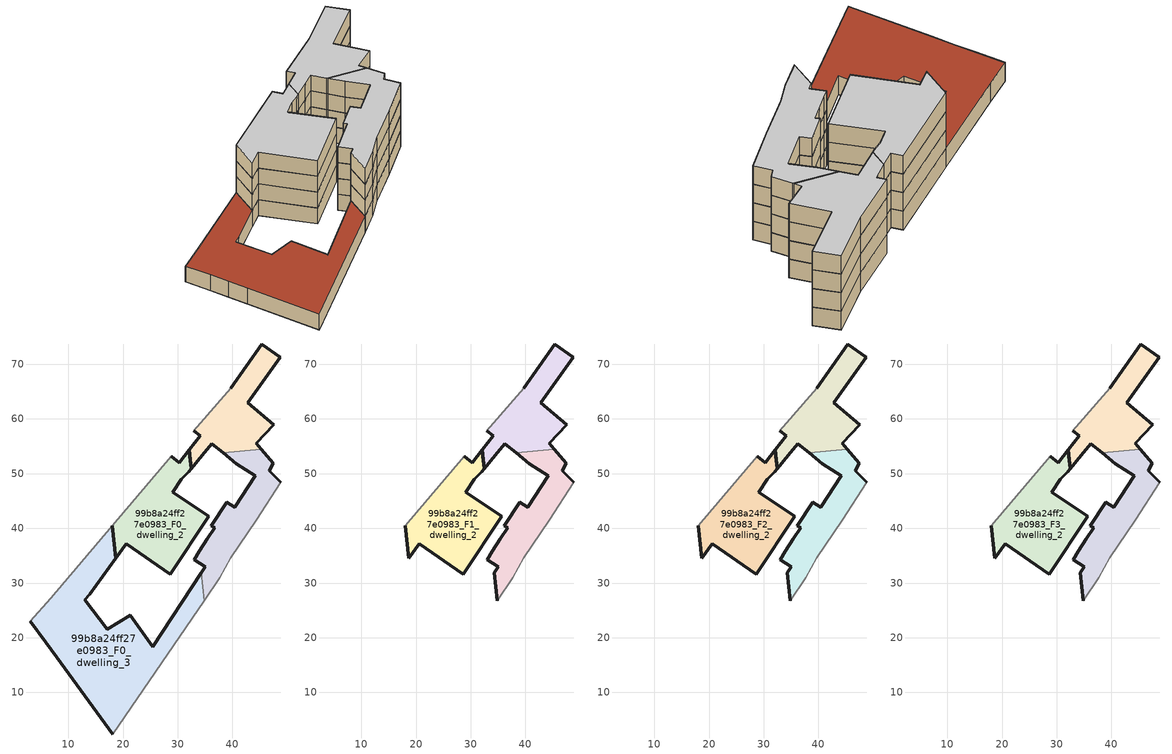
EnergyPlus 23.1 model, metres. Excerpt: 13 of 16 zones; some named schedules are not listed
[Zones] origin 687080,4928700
99b8a24ff27e0983_F0_dwelling_0
 floor ground (EU_floor_Construction): 37.72,30.95 39.72,34.59 44.32,41.43 48.83,48.45 46.75,50.49 47.47,51.92 45.3,54.49 38.34,53.79 40.74,51.84 44.16,49.6 40.4,43.81 38.93,44.76 36.17,40.51 36.75,40.14 35.44,38.13 33.94,35.79 32.98,34.29 35.02,32.95 34.33,31.9 34.85,26.76 z0
 wall outside (EU_wall_Construction): 34.33,31.9 35.02,32.95 32.98,34.29 33.94,35.79 35.44,38.13 36.75,40.14 36.17,40.51 38.93,44.76 40.4,43.81 44.16,49.6 40.74,51.84 38.34,53.79 / 45.3,54.49 47.47,51.92 46.75,50.49 48.83,48.45 z0:3
 wall adiabatic (EU_wall_Construction): 48.83,48.45 44.32,41.43 39.72,34.59 37.72,30.95 34.85,26.76 z0:3
 wall to 99b8a24ff27e0983_F0_dwelling_3 (EU_wall_Construction): 34.85,26.76 34.33,31.9 z0:3
 wall to 99b8a24ff27e0983_F0_dwelling_1 (EU_wall_Construction): 38.34,53.79 45.3,54.49 z0:3
99b8a24ff27e0983_F0_dwelling_1
 floor ground (EU_floor_Construction): 45.3,54.49 44.39,55.55 47.53,58.97 42.81,62.98 48.72,71.32 45.35,73.7 39.67,65.65 32.96,57.87 34.1,56.93 32.08,54.34 32.2,53.17 32.43,50.86 34.53,53.41 36.24,55.49 38.34,53.79 z0
 wall outside (EU_wall_Construction): 38.34,53.79 36.24,55.49 34.53,53.41 32.43,50.86 32.2,53.17 32.08,54.34 34.1,56.93 32.96,57.87 / 39.67,65.65 45.35,73.7 48.72,71.32 42.81,62.98 47.53,58.97 44.39,55.55 45.3,54.49 z0:3
 wall adiabatic (EU_wall_Construction): 32.96,57.87 39.67,65.65 z0:3
99b8a24ff27e0983_F0_dwelling_2
 floor ground (EU_floor_Construction): 28.61,31.62 35.68,42.18 29.05,46.61 30.61,48.93 31.99,50.32 32.43,50.86 32.08,54.34 30.23,51.97 28.85,53.15 18.04,40.45 18.63,34.51 20.56,37.17 z0
 wall outside (EU_wall_Construction): 28.85,53.15 30.23,51.97 32.08,54.34 32.43,50.86 31.99,50.32 30.61,48.93 29.05,46.61 35.68,42.18 28.61,31.62 20.56,37.17 18.63,34.51 18.04,40.45 z0:3
 wall adiabatic (EU_wall_Construction): 18.04,40.45 28.85,53.15 z0:3
99b8a24ff27e0983_F0_dwelling_3
 floor ground (EU_floor_Construction): 18.11,2.39 34.85,26.76 34.33,31.9 25.43,18.33 21.34,24.11 17.14,21.51 13.01,26.92 13.89,27.97 18.63,34.51 18.04,40.45 6.77,27.22 3.04,22.96 5.88,19.12 7.87,16.43 10.07,13.41 z0
 wall outside (EU_wall_Construction): 18.11,2.39 10.07,13.41 7.87,16.43 5.88,19.12 3.04,22.96 / 18.04,40.45 18.63,34.51 13.89,27.97 13.01,26.92 17.14,21.51 21.34,24.11 25.43,18.33 34.33,31.9 z0:3
 wall adiabatic (EU_wall_Construction): 34.85,26.76 18.11,2.39 / 3.04,22.96 6.77,27.22 18.04,40.45 z0:3
 roof outside (EU_roof_Construction): 34.33,31.9 34.85,26.76 18.11,2.39 10.07,13.41 7.87,16.43 5.88,19.12 3.04,22.96 6.77,27.22 18.04,40.45 18.63,34.51 13.89,27.97 13.01,26.92 17.14,21.51 21.34,24.11 25.43,18.33 z3
99b8a24ff27e0983_F1_dwelling_0
 floor to 99b8a24ff27e0983_F0_dwelling_0 (EU_floor_Construction): 37.72,30.95 39.72,34.59 44.32,41.43 48.83,48.45 46.75,50.49 47.47,51.92 45.3,54.49 38.34,53.79 40.74,51.84 44.16,49.6 40.4,43.81 38.93,44.76 36.17,40.51 36.75,40.14 35.44,38.13 33.94,35.79 32.98,34.29 35.02,32.95 34.33,31.9 34.85,26.76 z3
 wall outside (EU_wall_Construction): 34.85,26.76 34.33,31.9 35.02,32.95 32.98,34.29 33.94,35.79 35.44,38.13 36.75,40.14 36.17,40.51 38.93,44.76 40.4,43.81 44.16,49.6 40.74,51.84 38.34,53.79 / 45.3,54.49 47.47,51.92 46.75,50.49 48.83,48.45 z3:6
 wall adiabatic (EU_wall_Construction): 48.83,48.45 44.32,41.43 39.72,34.59 37.72,30.95 34.85,26.76 z3:6
 wall to 99b8a24ff27e0983_F1_dwelling_1 (EU_wall_Construction): 38.34,53.79 45.3,54.49 z3:6
99b8a24ff27e0983_F1_dwelling_1
 floor to 99b8a24ff27e0983_F0_dwelling_1 (EU_floor_Construction): 45.3,54.49 44.39,55.55 47.53,58.97 42.81,62.98 48.72,71.32 45.35,73.7 39.67,65.65 32.96,57.87 34.1,56.93 32.08,54.34 32.2,53.17 32.43,50.86 34.53,53.41 36.24,55.49 38.34,53.79 z3
 wall outside (EU_wall_Construction): 38.34,53.79 36.24,55.49 34.53,53.41 32.43,50.86 32.2,53.17 32.08,54.34 34.1,56.93 32.96,57.87 / 39.67,65.65 45.35,73.7 48.72,71.32 42.81,62.98 47.53,58.97 44.39,55.55 45.3,54.49 z3:6
 wall adiabatic (EU_wall_Construction): 32.96,57.87 39.67,65.65 z3:6
99b8a24ff27e0983_F1_dwelling_2
 floor to 99b8a24ff27e0983_F0_dwelling_2 (EU_floor_Construction): 28.61,31.62 35.68,42.18 29.05,46.61 30.61,48.93 31.99,50.32 32.43,50.86 32.08,54.34 30.23,51.97 28.85,53.15 18.03,40.45 18.63,34.51 20.56,37.17 z3
 wall outside (EU_wall_Construction): 28.85,53.15 30.23,51.97 32.08,54.34 32.43,50.86 31.99,50.32 30.61,48.93 29.05,46.61 35.68,42.18 28.61,31.62 20.56,37.17 18.63,34.51 18.04,40.45 z3:6
 wall adiabatic (EU_wall_Construction): 18.04,40.45 28.85,53.15 z3:6
99b8a24ff27e0983_F2_dwelling_0
 floor to 99b8a24ff27e0983_F1_dwelling_0 (EU_floor_Construction): 37.72,30.95 39.72,34.59 44.32,41.43 48.83,48.45 46.75,50.49 47.47,51.92 45.3,54.49 38.34,53.79 40.74,51.84 44.16,49.6 40.4,43.81 38.93,44.76 36.17,40.51 36.75,40.14 35.44,38.13 33.94,35.79 32.98,34.29 35.02,32.95 34.33,31.9 34.85,26.76 z6
 wall outside (EU_wall_Construction): 34.85,26.76 34.33,31.9 35.02,32.95 32.98,34.29 33.94,35.79 35.44,38.13 36.75,40.14 36.17,40.51 38.93,44.76 40.4,43.81 44.16,49.6 40.74,51.84 38.34,53.79 / 45.3,54.49 47.47,51.92 46.75,50.49 48.83,48.45 z6:9
 wall adiabatic (EU_wall_Construction): 48.83,48.45 44.32,41.43 39.72,34.59 37.72,30.95 34.85,26.76 z6:9
 wall to 99b8a24ff27e0983_F2_dwelling_1 (EU_wall_Construction): 38.34,53.79 45.3,54.49 z6:9
99b8a24ff27e0983_F2_dwelling_1
 floor to 99b8a24ff27e0983_F1_dwelling_1 (EU_floor_Construction): 45.3,54.49 44.39,55.55 47.53,58.97 42.81,62.98 48.72,71.32 45.35,73.7 39.67,65.65 32.96,57.87 34.1,56.93 32.08,54.34 32.2,53.17 32.43,50.86 34.53,53.41 36.24,55.49 38.34,53.79 z6
 wall outside (EU_wall_Construction): 38.34,53.79 36.24,55.49 34.53,53.41 32.43,50.86 32.2,53.17 32.08,54.34 34.1,56.93 32.96,57.87 / 39.67,65.65 45.35,73.7 48.72,71.32 42.81,62.98 47.53,58.97 44.39,55.55 45.3,54.49 z6:9
 wall adiabatic (EU_wall_Construction): 32.96,57.87 39.67,65.65 z6:9
99b8a24ff27e0983_F2_dwelling_2
 floor to 99b8a24ff27e0983_F1_dwelling_2 (EU_floor_Construction): 28.61,31.62 35.68,42.18 29.05,46.61 30.61,48.93 31.99,50.32 32.43,50.86 32.08,54.34 30.23,51.97 28.85,53.15 18.03,40.45 18.63,34.51 20.56,37.17 z6
 wall outside (EU_wall_Construction): 28.85,53.15 30.23,51.97 32.08,54.34 32.43,50.86 31.99,50.32 30.61,48.93 29.05,46.61 35.68,42.18 28.61,31.62 20.56,37.17 18.63,34.51 18.04,40.45 z6:9
 wall adiabatic (EU_wall_Construction): 18.04,40.45 28.85,53.15 z6:9
99b8a24ff27e0983_F3_dwelling_0
 floor to 99b8a24ff27e0983_F2_dwelling_0 (EU_floor_Construction): 37.72,30.95 39.72,34.59 44.32,41.43 48.83,48.45 46.75,50.49 47.47,51.92 45.3,54.49 38.34,53.79 40.74,51.84 44.16,49.6 40.4,43.81 38.93,44.76 36.17,40.51 36.75,40.14 35.44,38.13 33.94,35.79 32.98,34.29 35.02,32.95 34.33,31.9 34.85,26.76 z9
 wall outside (EU_wall_Construction): 34.85,26.76 34.33,31.9 35.02,32.95 32.98,34.29 33.94,35.79 35.44,38.13 36.75,40.14 36.17,40.51 38.93,44.76 40.4,43.81 44.16,49.6 40.74,51.84 38.34,53.79 / 45.3,54.49 47.47,51.92 46.75,50.49 48.83,48.45 z9:12
 wall adiabatic (EU_wall_Construction): 48.83,48.45 44.32,41.43 39.72,34.59 37.72,30.95 34.85,26.76 z9:12
 wall to 99b8a24ff27e0983_F3_dwelling_1 (EU_wall_Construction): 38.34,53.79 45.3,54.49 z9:12
 ceiling to 99b8a24ff27e0983_F4_dwelling_0 (EU_floor_Construction): 47.47,51.92 46.75,50.49 48.83,48.45 44.32,41.43 39.72,34.59 37.72,30.95 34.85,26.76 34.33,31.9 35.02,32.95 32.98,34.29 33.94,35.79 35.44,38.13 36.75,40.14 36.17,40.51 38.93,44.76 40.4,43.81 44.16,49.6 40.74,51.84 38.34,53.79 45.3,54.49 z12
99b8a24ff27e0983_F3_dwelling_1
 floor to 99b8a24ff27e0983_F2_dwelling_1 (EU_floor_Construction): 45.3,54.49 44.39,55.55 47.53,58.97 42.81,62.98 48.72,71.32 45.35,73.7 39.67,65.65 32.96,57.87 34.1,56.93 32.08,54.34 32.2,53.17 32.43,50.86 34.53,53.41 36.24,55.49 38.34,53.79 z9
 wall outside (EU_wall_Construction): 38.34,53.79 36.24,55.49 34.53,53.41 32.43,50.86 32.2,53.17 32.08,54.34 34.1,56.93 32.96,57.87 / 39.67,65.65 45.35,73.7 48.72,71.32 42.81,62.98 47.53,58.97 44.39,55.55 45.3,54.49 z9:12
 wall adiabatic (EU_wall_Construction): 32.96,57.87 39.67,65.65 z9:12
 ceiling to 99b8a24ff27e0983_F4_dwelling_1 (EU_floor_Construction): 48.72,71.32 42.81,62.98 47.53,58.97 44.39,55.55 45.3,54.49 38.34,53.79 36.24,55.49 34.53,53.41 32.43,50.86 32.2,53.17 32.08,54.34 34.1,56.93 32.96,57.87 39.67,65.65 45.35,73.7 z12
99b8a24ff27e0983_F3_dwelling_2
 floor to 99b8a24ff27e0983_F2_dwelling_2 (EU_floor_Construction): 28.61,31.62 35.68,42.18 29.05,46.61 30.61,48.93 31.99,50.32 32.43,50.86 32.08,54.34 30.23,51.97 28.85,53.15 18.03,40.45 18.63,34.51 20.56,37.17 z9
 wall outside (EU_wall_Construction): 28.85,53.15 30.23,51.97 32.08,54.34 32.43,50.86 31.99,50.32 30.61,48.93 29.05,46.61 35.68,42.18 28.61,31.62 20.56,37.17 18.63,34.51 18.04,40.45 z9:12
 wall adiabatic (EU_wall_Construction): 18.04,40.45 28.85,53.15 z9:12
 ceiling to 99b8a24ff27e0983_F4_dwelling_2 (EU_floor_Construction): 32.08,54.34 32.43,50.86 31.99,50.32 30.61,48.93 29.05,46.61 35.68,42.18 28.61,31.62 20.56,37.17 18.63,34.51 18.03,40.45 28.85,53.15 30.23,51.97 z12
[Building]
EU S2 Campaign: North Axis=0; Terrain=City; Solar Distribution=FullExterior
[Site:Location]
Bologna: Latitude=44.5; Longitude=11.25; Time Zone=1; Elevation=37
[SizingPeriod:WeatherFileDays]
AnnualSizingPeriod: Begin Month=1; Begin Day of Month=1; End Month=12; End Day of Month=31; Day of Week for Start Day=Monday; Use Weather File Daylight Saving Period=No; Use Weather File Rain and Snow Indicators=No
[MATERIAL]
EU_InternalMass_Material: Roughness=MediumRough; Thickness=0.1; Conductivity=1; Density=1800; Specific Heat=900; Thermal Absorptance=0.9; Solar Absorptance=0.7; Visible Absorptance=0.7
[MATERIAL:NOMASS] Roughness=MediumRough; Thermal Absorptance=0.9; Solar Absorptance=0.7; Visible Absorptance=0.7
Name | Thermal Resistance
EU_wall_NoMass | 0.905828
EU_roof_NoMass | 0.37593
EU_floor_NoMass | 0.67114
[CONSTRUCTION]
EU_wall_Construction: EU_wall_NoMass
EU_roof_Construction: EU_roof_NoMass
EU_floor_Construction: EU_floor_NoMass
EU_InternalMass_Construction: EU_InternalMass_Material
[ZONE] Type=1; Multiplier=1; Ceiling Height=autocalculate; Floor Area=autocalculate; Part of Total Floor Area=Yes
Name | Volume
99b8a24ff27e0983_F0_dwelling_0; 99b8a24ff27e0983_F1_dwelling_0; 99b8a24ff27e0983_F2_dwelling_0; 99b8a24ff27e0983_F3_dwelling_0 | 438.053
99b8a24ff27e0983_F0_dwelling_1 | 450.634
99b8a24ff27e0983_F1_dwelling_1; 99b8a24ff27e0983_F2_dwelling_1; 99b8a24ff27e0983_F3_dwelling_1 | 450.632
99b8a24ff27e0983_F0_dwelling_2 | 585.784
99b8a24ff27e0983_F1_dwelling_2; 99b8a24ff27e0983_F2_dwelling_2; 99b8a24ff27e0983_F3_dwelling_2 | 585.787
99b8a24ff27e0983_F0_dwelling_3 | 1231.71
[INTERNALMASS] Construction=EU_InternalMass_Construction
Name | Zone or ZoneList | Surface Area
99b8a24ff27e0983_F0_dwelling_0_EU_InternalMass | 99b8a24ff27e0983_F0_dwelling_0 | 146.018
99b8a24ff27e0983_F0_dwelling_1_EU_InternalMass | 99b8a24ff27e0983_F0_dwelling_1 | 150.211
99b8a24ff27e0983_F0_dwelling_2_EU_InternalMass | 99b8a24ff27e0983_F0_dwelling_2 | 195.262
99b8a24ff27e0983_F0_dwelling_3_EU_InternalMass | 99b8a24ff27e0983_F0_dwelling_3 | 410.571
99b8a24ff27e0983_F1_dwelling_0_EU_InternalMass | 99b8a24ff27e0983_F1_dwelling_0 | 286.477
99b8a24ff27e0983_F1_dwelling_1_EU_InternalMass | 99b8a24ff27e0983_F1_dwelling_1 | 214.213
99b8a24ff27e0983_F1_dwelling_2_EU_InternalMass | 99b8a24ff27e0983_F1_dwelling_2 | 401.375
99b8a24ff27e0983_F2_dwelling_0_EU_InternalMass | 99b8a24ff27e0983_F2_dwelling_0 | 286.477
99b8a24ff27e0983_F2_dwelling_1_EU_InternalMass | 99b8a24ff27e0983_F2_dwelling_1 | 214.213
99b8a24ff27e0983_F2_dwelling_2_EU_InternalMass | 99b8a24ff27e0983_F2_dwelling_2 | 401.375
99b8a24ff27e0983_F3_dwelling_0_EU_InternalMass | 99b8a24ff27e0983_F3_dwelling_0 | 286.477
99b8a24ff27e0983_F3_dwelling_1_EU_InternalMass | 99b8a24ff27e0983_F3_dwelling_1 | 214.213
99b8a24ff27e0983_F3_dwelling_2_EU_InternalMass | 99b8a24ff27e0983_F3_dwelling_2 | 401.375
[OTHEREQUIPMENT] Fuel Type=Electricity; Design Level Calculation Method=Watts/Area; Power per Zone Floor Area=1; Fraction Latent=0; Fraction Radiant=0; Fraction Lost=0; Carbon Dioxide Generation Rate=0; EndUse Subcategory=EU_Step8_InternalGains
Name | Zone or ZoneList or Space or SpaceList | Schedule
EU_Step8_InternalGain_99b8a24ff27e0983_F0_dwelling_0_f000 | 99b8a24ff27e0983_F0_dwelling_0 | EU_Step8_GainSchedule_99b8a24ff27e0983_F0_dwelling_0_f000
EU_Step8_InternalGain_99b8a24ff27e0983_F0_dwelling_1_f000 | 99b8a24ff27e0983_F0_dwelling_1 | EU_Step8_GainSchedule_99b8a24ff27e0983_F0_dwelling_1_f000
EU_Step8_InternalGain_99b8a24ff27e0983_F0_dwelling_2_f000 | 99b8a24ff27e0983_F0_dwelling_2 | EU_Step8_GainSchedule_99b8a24ff27e0983_F0_dwelling_2_f000
EU_Step8_InternalGain_99b8a24ff27e0983_F0_dwelling_3_f000 | 99b8a24ff27e0983_F0_dwelling_3 | EU_Step8_GainSchedule_99b8a24ff27e0983_F0_dwelling_3_f000
EU_Step8_InternalGain_99b8a24ff27e0983_F1_dwelling_0_f000 | 99b8a24ff27e0983_F1_dwelling_0 | EU_Step8_GainSchedule_99b8a24ff27e0983_F1_dwelling_0_f000
EU_Step8_InternalGain_99b8a24ff27e0983_F1_dwelling_1_f000 | 99b8a24ff27e0983_F1_dwelling_1 | EU_Step8_GainSchedule_99b8a24ff27e0983_F1_dwelling_1_f000
EU_Step8_InternalGain_99b8a24ff27e0983_F1_dwelling_2_f000 | 99b8a24ff27e0983_F1_dwelling_2 | EU_Step8_GainSchedule_99b8a24ff27e0983_F1_dwelling_2_f000
EU_Step8_InternalGain_99b8a24ff27e0983_F2_dwelling_0_f000 | 99b8a24ff27e0983_F2_dwelling_0 | EU_Step8_GainSchedule_99b8a24ff27e0983_F2_dwelling_0_f000
EU_Step8_InternalGain_99b8a24ff27e0983_F2_dwelling_1_f000 | 99b8a24ff27e0983_F2_dwelling_1 | EU_Step8_GainSchedule_99b8a24ff27e0983_F2_dwelling_1_f000
EU_Step8_InternalGain_99b8a24ff27e0983_F2_dwelling_2_f000 | 99b8a24ff27e0983_F2_dwelling_2 | EU_Step8_GainSchedule_99b8a24ff27e0983_F2_dwelling_2_f000
EU_Step8_InternalGain_99b8a24ff27e0983_F3_dwelling_0_f000 | 99b8a24ff27e0983_F3_dwelling_0 | EU_Step8_GainSchedule_99b8a24ff27e0983_F3_dwelling_0_f000
EU_Step8_InternalGain_99b8a24ff27e0983_F3_dwelling_1_f000 | 99b8a24ff27e0983_F3_dwelling_1 | EU_Step8_GainSchedule_99b8a24ff27e0983_F3_dwelling_1_f000
EU_Step8_InternalGain_99b8a24ff27e0983_F3_dwelling_2_f000 | 99b8a24ff27e0983_F3_dwelling_2 | EU_Step8_GainSchedule_99b8a24ff27e0983_F3_dwelling_2_f000
[ZONEVENTILATION:DESIGNFLOWRATE] Schedule=EU_AlwaysOn; Design Flow Rate Calculation Method=AirChanges/Hour; Air Changes per Hour=0.73129; Ventilation Type=Natural; Fan Pressure Rise=0; Fan Total Efficiency=1; Constant Term Coefficient=1; Temperature Term Coefficient=0; Velocity Term Coefficient=0; Velocity Squared Term Coefficient=0; Minimum Indoor Temperature=-100; Maximum Indoor Temperature=100; Delta Temperature=-100; Minimum Outdoor Temperature=-100; Maximum Outdoor Temperature=100; Maximum Wind Speed=40
Name | Zone or ZoneList or Space or SpaceList
EU_ConstantAir_99b8a24ff27e0983_F0_dwelling_0 | 99b8a24ff27e0983_F0_dwelling_0
EU_ConstantAir_99b8a24ff27e0983_F0_dwelling_1 | 99b8a24ff27e0983_F0_dwelling_1
EU_ConstantAir_99b8a24ff27e0983_F0_dwelling_2 | 99b8a24ff27e0983_F0_dwelling_2
EU_ConstantAir_99b8a24ff27e0983_F0_dwelling_3 | 99b8a24ff27e0983_F0_dwelling_3
EU_ConstantAir_99b8a24ff27e0983_F1_dwelling_0 | 99b8a24ff27e0983_F1_dwelling_0
EU_ConstantAir_99b8a24ff27e0983_F1_dwelling_1 | 99b8a24ff27e0983_F1_dwelling_1
EU_ConstantAir_99b8a24ff27e0983_F1_dwelling_2 | 99b8a24ff27e0983_F1_dwelling_2
EU_ConstantAir_99b8a24ff27e0983_F2_dwelling_0 | 99b8a24ff27e0983_F2_dwelling_0
EU_ConstantAir_99b8a24ff27e0983_F2_dwelling_1 | 99b8a24ff27e0983_F2_dwelling_1
EU_ConstantAir_99b8a24ff27e0983_F2_dwelling_2 | 99b8a24ff27e0983_F2_dwelling_2
EU_ConstantAir_99b8a24ff27e0983_F3_dwelling_0 | 99b8a24ff27e0983_F3_dwelling_0
EU_ConstantAir_99b8a24ff27e0983_F3_dwelling_1 | 99b8a24ff27e0983_F3_dwelling_1
EU_ConstantAir_99b8a24ff27e0983_F3_dwelling_2 | 99b8a24ff27e0983_F3_dwelling_2
[HVACTEMPLATE:THERMOSTAT] Constant Heating Setpoint=20; Constant Cooling Setpoint=50
EU_HeatOnly_99b8a24ff27e0983_F0_dwelling_0; EU_HeatOnly_99b8a24ff27e0983_F0_dwelling_1; EU_HeatOnly_99b8a24ff27e0983_F0_dwelling_2; EU_HeatOnly_99b8a24ff27e0983_F0_dwelling_3; EU_HeatOnly_99b8a24ff27e0983_F1_dwelling_0; EU_HeatOnly_99b8a24ff27e0983_F1_dwelling_1; EU_HeatOnly_99b8a24ff27e0983_F1_dwelling_2; EU_HeatOnly_99b8a24ff27e0983_F2_dwelling_0; EU_HeatOnly_99b8a24ff27e0983_F2_dwelling_1; EU_HeatOnly_99b8a24ff27e0983_F2_dwelling_2; EU_HeatOnly_99b8a24ff27e0983_F3_dwelling_0; EU_HeatOnly_99b8a24ff27e0983_F3_dwelling_1; EU_HeatOnly_99b8a24ff27e0983_F3_dwelling_2; EU_HeatOnly_99b8a24ff27e0983_F4_dwelling_0; EU_HeatOnly_99b8a24ff27e0983_F4_dwelling_1; EU_HeatOnly_99b8a24ff27e0983_F4_dwelling_2
[HVACTEMPLATE:ZONE:IDEALLOADSAIRSYSTEM] System Availability Schedule=EU_AlwaysOn; Maximum Heating Supply Air Temperature=50; Minimum Cooling Supply Air Temperature=13; Maximum Heating Supply Air Humidity Ratio=0.0156; Minimum Cooling Supply Air Humidity Ratio=0.0077; Heating Limit=NoLimit; Cooling Limit=NoLimit; Heating Availability Schedule=EU_AlwaysOn; Cooling Availability Schedule=EU_CoolingOff; Dehumidification Control Type=ConstantSensibleHeatRatio; Cooling Sensible Heat Ratio=0.7; Dehumidification Setpoint=60; Humidification Control Type=None; Humidification Setpoint=30; Outdoor Air Method=None; Outdoor Air Flow Rate per Person=0.00944; Outdoor Air Flow Rate per Zone Floor Area=0; Outdoor Air Flow Rate per Zone=0; Demand Controlled Ventilation Type=None; Outdoor Air Economizer Type=NoEconomizer; Heat Recovery Type=None; Sensible Heat Recovery Effectiveness=0.7; Latent Heat Recovery Effectiveness=0.65
Name | Template Thermostat
99b8a24ff27e0983_F0_dwelling_0 | EU_HeatOnly_99b8a24ff27e0983_F0_dwelling_0
99b8a24ff27e0983_F0_dwelling_1 | EU_HeatOnly_99b8a24ff27e0983_F0_dwelling_1
99b8a24ff27e0983_F0_dwelling_2 | EU_HeatOnly_99b8a24ff27e0983_F0_dwelling_2
99b8a24ff27e0983_F0_dwelling_3 | EU_HeatOnly_99b8a24ff27e0983_F0_dwelling_3
99b8a24ff27e0983_F1_dwelling_0 | EU_HeatOnly_99b8a24ff27e0983_F1_dwelling_0
99b8a24ff27e0983_F1_dwelling_1 | EU_HeatOnly_99b8a24ff27e0983_F1_dwelling_1
99b8a24ff27e0983_F1_dwelling_2 | EU_HeatOnly_99b8a24ff27e0983_F1_dwelling_2
99b8a24ff27e0983_F2_dwelling_0 | EU_HeatOnly_99b8a24ff27e0983_F2_dwelling_0
99b8a24ff27e0983_F2_dwelling_1 | EU_HeatOnly_99b8a24ff27e0983_F2_dwelling_1
99b8a24ff27e0983_F2_dwelling_2 | EU_HeatOnly_99b8a24ff27e0983_F2_dwelling_2
99b8a24ff27e0983_F3_dwelling_0 | EU_HeatOnly_99b8a24ff27e0983_F3_dwelling_0
99b8a24ff27e0983_F3_dwelling_1 | EU_HeatOnly_99b8a24ff27e0983_F3_dwelling_1
99b8a24ff27e0983_F3_dwelling_2 | EU_HeatOnly_99b8a24ff27e0983_F3_dwelling_2
